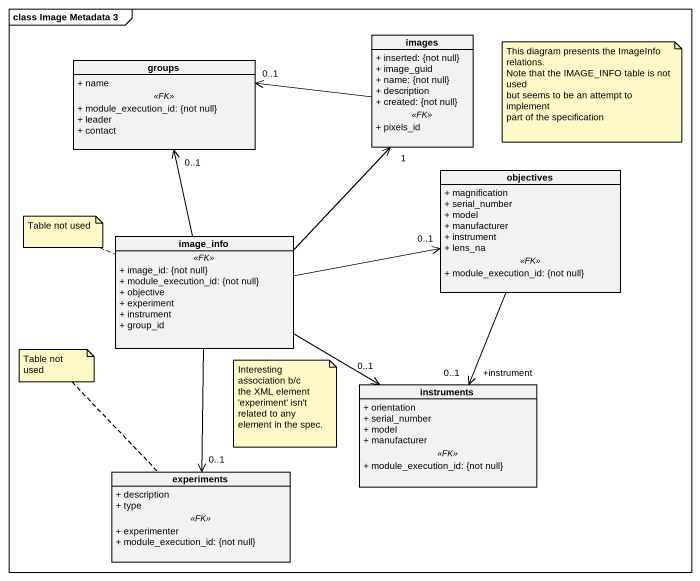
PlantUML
@startuml
mainframe class Image Metadata 3
hide circle
hide empty members
skinparam classAttributeIconSize 0
class images {
  + inserted: {not null}
  + image_guid
  + name: {not null}
  + description
  + created: {not null}
  .. <<FK>> ..
  + pixels_id
}
class groups {
  + name
  .. <<FK>> ..
  + module_execution_id: {not null}
  + leader
  + contact
}
class objectives {
  + magnification
  + serial_number
  + model
  + manufacturer
  + instrument
  + lens_na
  .. <<FK>> ..
  + module_execution_id: {not null}
}
class image_info {
  .. <<FK>> ..
  + image_id: {not null}
  + module_execution_id: {not null}
  + objective
  + experiment
  + instrument
  + group_id
}
class instruments {
  + orientation
  + serial_number
  + model
  + manufacturer
  .. <<FK>> ..
  + module_execution_id: {not null}
}
class experiments {
  + description
  + type
  .. <<FK>> ..
  + experimenter
  + module_execution_id: {not null}
}
images -left-> "0..1" groups
objectives --> "+instrument\n0..1" instruments
image_info -up-> "1" images
image_info -up-> "0..1" groups
image_info -right-> "0..1" objectives
image_info -right-> "0..1" instruments
image_info --> "0..1" experiments
note as N1
  This diagram presents the ImageInfo relations.
  Note that the IMAGE_INFO table is not used
  but seems to be an attempt to implement
  part of the specification
end note
note left of image_info : Table not used
note top of experiments : Table not used
note as N4
  Interesting association b/c
  the XML element 'experiment' isn't related to any element in the spec.
end note
@enduml
